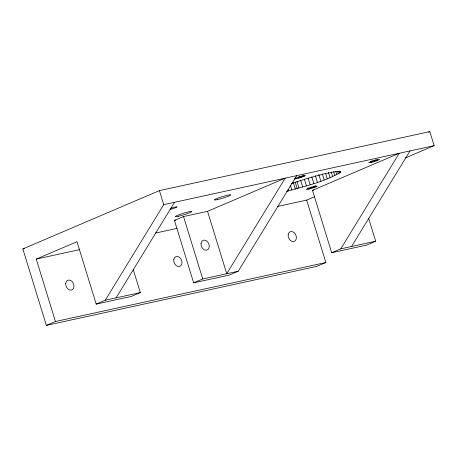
<?xml version="1.0" encoding="UTF-8"?>
<svg xmlns="http://www.w3.org/2000/svg" width="457" height="457" viewBox="0 0 457 457"><rect width="100%" height="100%" fill="white"/><g stroke="black" fill="none" stroke-linecap="round" stroke-linejoin="round"><path stroke-width="0.69" d="M46.368 325.39L55.446 321.511L36.246 259.102L76.993 241.702L96.193 304.105L105.27 300.226L163.732 204.65L434.15 145.652L429.831 131.61L159.413 190.609L22.85 248.939L46.368 325.39L316.781 266.391L325.864 262.512L306.664 200.109L314.422 196.796M116.072 297.873L174.534 202.291M207.541 211.323L226.735 273.726L285.202 178.15L207.541 211.323L183.537 216.561L174.454 220.434L193.654 282.843L229.18 275.091L238.257 271.212L296.724 175.637M331.679 252.727L340.762 248.854L399.224 153.272L312.485 190.323L331.679 252.727L366.611 245.112L375.688 241.233L368.593 218.172M351.559 246.494L410.026 150.919M286.619 191.374C304.928 186.136 324.481 182.103 340.785 172.06L340.436 171.398L339.671 171.255L337.003 171.352L324.556 173.734L306.898 178.556L291.166 183.674M303.991 176.368L305.259 175.568L299.318 176.865L294.325 179.001L298.832 178.133L303.991 176.368L303.579 175.031M315.873 186.844L317.141 186.045L311.2 187.341L306.207 189.478L309.349 188.981L315.873 186.844L315.461 185.508M428.517 132.176L429.831 131.61M405.433 157.922L434.15 145.652M133.227 269.516L140.322 292.583L131.245 296.456L96.193 304.105M193.654 282.843L202.731 278.964L238.257 271.212M377.351 160.556L379.67 159.333L373.729 160.63L368.742 162.766L371.884 162.269L377.351 160.556L376.939 159.219M22.85 248.939L24.244 248.637M174.454 220.434L175.848 220.131M312.485 190.323L313.85 190.026M36.246 259.102L79.455 249.676M155.426 233.104L177.03 228.391M277.393 206.495L306.664 200.109M105.27 300.226L140.322 292.583M340.762 248.854L375.688 241.233M55.446 321.511L325.864 262.512M375.665 159.676L376.077 161.013M374.272 160.133L374.683 161.47M372.838 160.561L373.249 161.898M371.472 160.933L371.884 162.269M370.267 161.218L370.678 162.561M339.951 171.232L340.362 172.569M338.934 171.186L339.551 173.192M337.529 171.249L338.351 173.923M335.758 171.409L336.786 174.751M333.633 171.655L334.867 175.665M331.176 171.975L332.616 176.659M328.417 172.369L330.063 177.716M325.59 173.483L327.235 178.83M322.311 173.968L324.162 179.984M318.82 174.483L320.877 181.172M315.37 175.682L317.426 182.366M311.783 176.882L313.839 183.571M314.405 185.93L314.816 187.267M313.136 186.382L313.548 187.718M311.737 186.844L312.148 188.181M308.104 178.07L310.16 184.759M310.303 187.273L310.714 188.61M308.938 187.644L309.349 188.981M307.732 187.93L308.144 189.267M304.379 179.235L306.436 185.925M302.523 175.454L302.934 176.79M301.254 175.905L301.666 177.247M299.855 176.368L300.266 177.704M300.643 180.361L302.7 187.05M298.421 176.796L298.832 178.133M295.85 177.453L296.262 178.79M296.941 181.435L298.998 188.124M295.125 181.943L297.181 188.627M293.314 182.446L295.371 189.135M290.423 185.388L291.863 190.066M288.099 189.581L288.51 190.917M183.537 216.561L202.731 278.964M159.413 190.609L163.732 204.65M170.415 208.426A5.244 0.491 -17.1 0 1 177.139 206.884A5.244 0.491 -17.1 0 1 170.004 209.506M65.757 283.3A5.244 3.902 66.9 0 0 71.389 290.064A5.244 3.902 66.9 0 0 72.412 281.849A5.244 3.902 66.9 0 0 65.757 283.3M173.78 259.736A5.244 3.902 66.9 0 0 179.407 266.494A5.244 3.902 66.9 0 0 180.429 258.279A5.244 3.902 66.9 0 0 173.78 259.736M288.161 234.778A5.244 3.902 66.9 0 0 293.794 241.542A5.244 3.902 66.9 0 0 294.816 233.327A5.244 3.902 66.9 0 0 288.161 234.778M201.04 243.375A5.244 3.902 66.9 0 0 206.673 250.133A5.244 3.902 66.9 0 0 207.695 241.924A5.244 3.902 66.9 0 0 201.04 243.375M217.292 199.635A8.523 0.8 -17.1 0 0 230.562 195.093A8.523 0.8 -17.1 0 0 219.754 197.453A8.523 0.8 -17.1 0 0 217.292 199.635M178.327 216.275A8.523 0.8 -17.1 0 0 191.603 211.734A8.523 0.8 -17.1 0 0 180.789 214.093A8.523 0.8 -17.1 0 0 178.327 216.275"/></g></svg>
